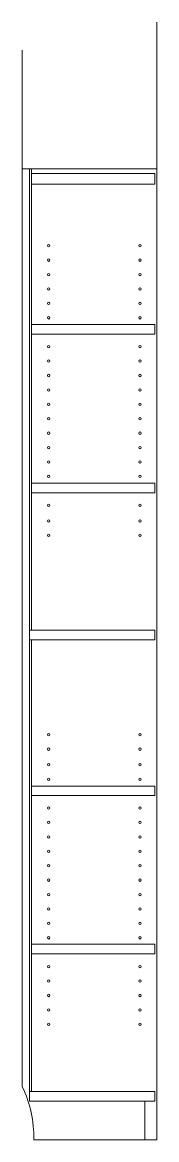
# Model space of a CAD drawing. Header units: millimetres. Extents: x -1154 to 1944, y 268 to 1518.
# Drawn here: x 965.1 to 993.1, y 951.9 to 1184.3 of the extents above; entities that cross this region are included whole.
import ezdxf

# ---------------------------------------------------------------- set-up
doc = ezdxf.new("R2010")
doc.units = ezdxf.units.MM
doc.header["$LTSCALE"] = 100
doc.linetypes.add('CONTINUA', pattern=[0])
doc.layers.add('A-FURN', color=8, linetype='Continuous', lineweight=18)

msp = doc.modelspace()

# ---------------------------------------------------------------- linework, layer by layer
at = {"layer": 'A-FURN', "linetype": 'CONTINUA', "ltscale": 0.02}
for p, q in [((993.09, 1153.85), (993.09, 1184.33)), ((965.09, 1153.85), (965.09, 1178.53))]:
    msp.add_line(p, q, dxfattribs=at)
at = {"layer": 'A-FURN', "color": 7, "linetype": 'CONTINUA', "ltscale": 0.1}
for p, q in [((965.09, 1153.85), (993.09, 1153.85)), ((965.09, 1153.85), (965.09, 962.85)), ((966.59, 1153.85), (966.59, 959.85)), ((966.99, 1153.85), (966.99, 1150.65)), ((993.09, 1153.85), (993.09, 951.85)), ((966.99, 1152.85), (992.69, 1152.85)), ((992.69, 1152.85), (992.69, 1150.65)), ((966.99, 1150.65), (966.99, 1057.85)), ((966.99, 1150.65), (992.69, 1150.65)), ((966.99, 1121.43), (992.69, 1121.43)), ((992.69, 1119.43), (992.69, 1121.43)), ((966.99, 1119.43), (992.69, 1119.43)), ((966.99, 1088.43), (992.69, 1088.43)), ((992.69, 1086.43), (992.69, 1088.43)), ((966.99, 1086.43), (992.69, 1086.43)), ((992.69, 1057.85), (966.59, 1057.85)), ((992.69, 1055.85), (992.69, 1057.85)), ((992.69, 1055.85), (966.59, 1055.85)), ((966.99, 1055.85), (966.99, 961.85)), ((966.99, 1025.43), (992.69, 1025.43)), ((992.69, 1023.43), (992.69, 1025.43)), ((966.99, 1023.43), (992.69, 1023.43)), ((966.99, 992.54), (992.69, 992.54)), ((966.99, 990.54), (992.69, 990.54)), ((966.99, 990.54), (992.69, 990.54)), ((992.69, 990.54), (992.69, 992.54)), ((966.59, 961.85), (992.69, 961.85)), ((992.69, 959.85), (992.69, 961.85)), ((966.59, 959.85), (992.69, 959.85)), ((990.59, 951.85), (990.59, 959.85)), ((967.46, 951.85), (993.09, 951.85))]:
    msp.add_line(p, q, dxfattribs=at)
for centre in [(970.59, 1137.85), (989.59, 1137.85), (970.59, 1134.85), (989.59, 1134.85), (970.59, 1131.85), (989.59, 1131.85), (970.59, 1128.85), (989.59, 1128.85), (970.59, 1125.85), (989.59, 1125.85), (970.59, 1122.85), (989.59, 1122.85), (970.59, 1116.85), (989.59, 1116.85), (970.59, 1113.85), (989.59, 1113.85), (970.59, 1110.85), (989.59, 1110.85), (970.59, 1107.85), (989.59, 1107.85), (970.59, 1104.85), (989.59, 1104.85), (970.59, 1101.85), (989.59, 1101.85), (970.59, 1098.85), (989.59, 1098.85), (970.59, 1095.85), (989.59, 1095.85), (970.59, 1092.85), (989.59, 1092.85), (970.59, 1089.85), (989.59, 1089.85), (970.59, 1083.85), (989.59, 1083.85), (970.59, 1080.6), (989.59, 1080.6), (970.59, 1077.6), (989.59, 1077.6), (970.59, 1036.1), (989.59, 1036.1), (970.59, 1033.1), (989.59, 1033.1), (970.59, 1029.85), (989.59, 1029.85), (970.59, 1026.85), (989.59, 1026.85), (970.59, 1020.85), (989.59, 1020.85), (970.59, 1017.85), (989.59, 1017.85), (970.59, 1014.85), (989.59, 1014.85), (970.59, 1011.85), (989.59, 1011.85), (970.59, 1008.85), (989.59, 1008.85), (970.59, 1005.85), (989.59, 1005.85), (970.59, 1002.85), (989.59, 1002.85), (970.59, 999.85), (989.59, 999.85), (970.59, 996.85), (989.59, 996.85), (970.59, 993.85), (989.59, 993.85), (970.59, 987.85), (989.59, 987.85), (970.59, 984.85), (989.59, 984.85), (970.59, 981.85), (989.59, 981.85), (970.59, 978.85), (989.59, 978.85), (970.59, 975.85), (989.59, 975.85)]:
    msp.add_circle(centre, 0.25, dxfattribs=at)
msp.add_arc((944.17, 952.58), 23.3, 358.2028, 26.1464, dxfattribs=at)

doc.saveas('drawing.dxf')
